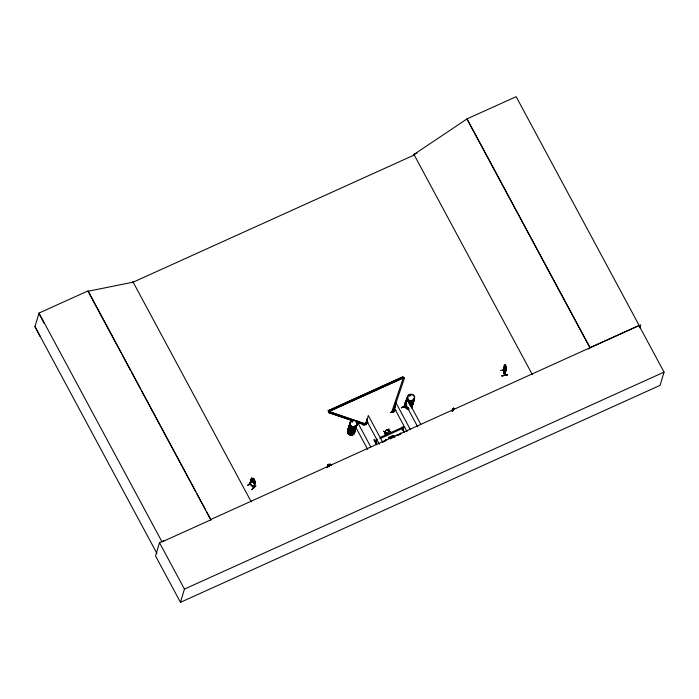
<?xml version="1.0" encoding="UTF-8"?>
<svg xmlns="http://www.w3.org/2000/svg" width="699" height="699" viewBox="0 0 699 699"><rect width="100%" height="100%" fill="white"/><g stroke="black" fill="none" stroke-linecap="round" stroke-linejoin="round"><path stroke-width="1.05" d="M375.616 442.126L376.123 441.925L375.669 442.257M504.311 367.394C503.166 358.91 506.889 380.003 504.372 367.386M385.376 432.55L385.271 433.869L385.411 432.436L386.573 433.275L385.411 432.436M388.731 430.942L389.893 431.781L388.731 430.942L388.198 432.541L388.391 430.767L386.835 429.833L388.391 430.767M385.114 431.999L383.515 431.335L385.114 431.999L385.647 430.374L385.455 432.174L386.984 433.092L385.455 432.174M386.8 429.946L388.434 430.505L388.959 428.871L388.766 430.671L390.304 431.598L388.766 430.671M384.887 434.044C385.726 429.466 384.083 435.215 385.306 433.756M253.484 487.063L249.788 483.848L251.596 477.906L253.012 479.068C252.715 476.438 256.384 482.31 253.178 478.352M250.059 483.472L250.207 483.944M255.074 481.952L255.432 482.31L255.074 481.952L253.344 487.369M253.422 487.238L253.894 487.622L255.572 481.856L252.173 478.107M249.814 483.612L253.903 487.395L253.335 487.448M390.269 438.876L390.461 437.827L392.017 437.102L393.493 437.373M351.938 421.244L352.095 421.672M353.458 430.217L353.711 430.741L353.554 430.243M354.629 426.11L355.214 426.303L354.664 426.477M353.947 430.549L353.397 430.54M409.378 395.756L409.308 395.232M409.483 395.145L409.631 395.022M409.806 395.092L410.077 395.608L409.465 395.512M412.122 400.396L412.244 400.178M412.227 400.51L412.41 399.968M392.384 437.294L392.987 437.093M375.634 442.179L376.744 439.199L375.442 442.083L376.001 442.065M505.613 371.466C507.133 370.182 505.01 364.022 504.949 365.289L503.332 370.575L505.028 364.773L503.446 370.068L504.713 375.337L506.067 369.238M40.227 336.577L34.95 326.599L39.004 313.082L88.1 290.871L211.011 520.065L210.722 519.523L639.183 325.472L516.15 96.672L467.054 118.882L413.948 154.47L414.236 155.003L133.133 282.178L87.978 291.256L120.988 352.637M164.422 540.467L159.503 542.695L155.528 555.941L180.473 602.328L660.074 385.35L664.05 372.113L639.104 325.725M180.473 602.328L184.449 589.091L159.503 542.695M247.752 485.473L251.92 481.733L247.769 485.351M250.19 484.18L251.526 478.343L249.805 483.533M251.885 478.71L250.085 484.11M253.44 478.71L254.226 479.505M249.753 483.725L253.711 487.788L255.528 481.821L254.235 480.309L254.48 479.619M251.745 489.527L255.93 485.805L251.963 489.737M328.215 410.715L402.877 376.796L404.415 378.273L403.349 377.914L328.731 411.667L328.215 410.715L401.838 377.408M352.768 420.859L328.443 412.506L352.82 420.693M402.877 376.796L403.349 377.914L328.783 411.501L365.297 423.961L328.783 411.519L328.268 410.549M327.062 467.614L328.058 464.346L328.696 464.407C327.368 463.865 327.158 466.294 327.927 466.993M327.822 466.915L328.416 464.975L327.857 464.966L328.416 464.975M329.474 466.224L329.841 465.001M329.858 464.748L330.05 464.092L329.884 464.844L328.679 464.372L329.911 464.791L328.949 464.678L328.591 465.892L329.325 466.74M331.544 465.455L331.833 464.748L330.033 464.145M356.193 422.511L356.717 420.746L370.82 446.967M363.069 425.184L368.032 422.572M357.844 422.563L364.957 424.957L356.883 422.056M365.516 424.118L367.325 418.727L365.83 424.599L368.294 415.503L382.397 441.733M367.15 418.806L366.049 424.372M365.822 423.786L366.005 424.511L365.708 423.97M376.805 444.581L374.166 439.662M375.529 442.249L376.368 439.121M376.036 442.039L376.744 439.199M390.828 412.62L395.922 410.278M391.711 411.999L392.777 412.349L391.711 411.999L403.393 377.748M387.211 429.763L388.434 430.505M393.589 412.034L395.084 406.163L393.589 412.034L393.581 411.23M393.546 411.501L396.045 402.947L410.147 429.177M393.799 411.685L394.909 406.25M385.804 439.994L386.311 439.488L386.145 440.632L385.9 439.671M389.028 438.09L388.565 438.579L393.738 436.578L393.799 435.757L394.821 437.653M405.752 405.839L401.479 407.805L405.761 405.743M393.738 436.578L393.388 435.94M393.799 435.757L393.292 436.263M404.45 406.87L403.943 406.801L405.735 401.348L404.415 407.141L403.97 406.792M404.284 406.477L406.696 398.133L420.798 424.354M404.223 406.993L405.551 401.427M395.949 435.302L395.485 435.792L400.658 433.791L400.719 432.969L400.562 434.114L397.897 435.32M401.514 427.334L404.188 432.235L401.794 427.203M380.265 437.364L403.629 426.792C400.772 434.752 404.974 426.189 403.087 427.29L402.24 429.964L402.755 429.728M402.362 430.034L403.087 427.29M452.873 410.016L453.092 408.627L452.017 410.82L453.712 407.963L452.865 411.012M452.078 410.855L452.349 409.99M452.436 410.785L452.795 409.57L451.982 411.012M453.092 408.627L452.865 409.352L453.24 408.793M453.066 410.645L453.66 408.365L453.599 408.88M453.31 410.226L453.834 408.461M500.528 370.531L505.141 369.422M505.456 366.049L505.648 365.394M505.875 366.861L505.56 366.023M504.757 366.617L505.552 370.007L506.032 367.027L505.639 365.315L505.394 366.058L505.115 365.402M506.05 367.071L505.796 367.726M504.363 374.856L506.128 369.474M504.468 375.101L506.163 369.404M507.43 374.769L501.803 375.931M588.217 349.133L590.087 347.683L467.054 118.882M639.821 327.779L640.73 324.747M328.399 412.672L328.783 411.519M364.957 424.957L365.341 423.795M392.777 412.349L404.459 378.107M366.084 424.293L365.621 423.909M393.371 411.353L393.782 411.929M393.747 411.886L393.52 411.222M352.13 421.034L352.034 421.646M352.602 421.549L352.174 420.912M355.206 426.233L354.769 426.11M409.264 395.241L410.095 394.987M410.261 395.713L409.929 395.005M504.695 375.284L503.516 369.832M255.004 483.551L254.427 483.787L251.378 480.72M255.004 483.638L254.384 483.822L251.413 480.729L251.116 479.61L251.369 480.763M503.289 369.858L504.477 375.337M503.236 370.051L505.159 364.817M376.551 444.739L373.886 439.828M390.697 412.358L395.791 410.016M405.595 405.586L401.479 407.805M376.377 439.575L376.84 439.365M403.174 427.456L403.638 427.246M404.188 432.235L402.222 428.024M416.927 153.125L413.878 154.496L414.166 155.038M386.573 433.275L387.019 432.987M389.893 431.781L390.33 431.484M379.872 438.684L403.236 428.111M590.087 347.683L639.183 325.472M382.694 441.917L386.241 440.309M211.124 519.672L162.037 541.882L39.004 313.082M382.598 442.24L385.263 441.034M390.479 438.666L393.118 437.469M184.449 589.091L664.05 372.113M410.033 395.835L409.334 395.599M352.366 421.75C353.292 420.606 352.514 422.703 351.833 421.619M506.128 368.854L506.128 369.666M506.268 370.007L505.954 369.561M390.627 438.116L390.156 438.413M393.72 436.246L392.401 435.66L388.495 437.539L388.731 438.623M392.401 435.757L393.686 436.325M453.502 408.225L452.9 409.282M383.515 431.335L385.044 432.384M253.064 479.033L252.339 478.579L252.47 480.982L254.506 482.371L254.873 481.157L254.287 480.274M403.996 406.608L404.205 407.168M393.354 411.423L393.554 411.991M466.984 119.127L590.008 347.936M413.948 154.47L532.341 374.638M405.105 403.428L417.696 426.844M394.454 408.242L407.054 431.659M366.704 420.798L379.295 444.214M355.634 426.975L367.718 449.457M132.845 281.636L251.238 501.812M122.019 354.559L130.783 370.863M131.814 372.785L140.586 389.09M141.617 391.003L195.764 491.712M196.795 493.625L205.567 509.929M206.598 511.851L210.207 518.562M34.95 326.599L156.943 553.477M38.891 313.467L44.168 323.454M413.371 399.085A3.6 3.364 16.7 0 1 410.016 403.891M406.774 399.374A3.6 3.364 16.7 0 1 407.168 398.587M414.192 398.22A3.6 3.364 16.7 0 1 410.068 402.117A3.6 3.364 16.7 0 1 407.683 396.883M414.227 398.29A3.661 3.416 16.7 0 1 410.033 402.257A3.661 3.416 16.7 0 1 407.604 396.936M413.791 399.758A3.661 3.416 16.7 0 1 409.133 403.594M406.766 399.199A3.661 3.416 16.7 0 1 407.779 397.74M414.131 398.465A3.609 3.373 16.7 0 1 407.971 401.252M407.115 399.662A3.609 3.373 16.7 0 1 407.604 397.128M413.327 401.069A3.582 3.346 16.7 0 1 409.675 405.018A3.591 3.355 16.7 0 0 413.415 401.942M406.678 403.096A3.582 3.346 16.7 0 1 406.355 402.257M413.764 399.828A3.661 3.416 16.7 0 1 409.107 403.673M406.739 399.269A3.661 3.416 16.7 0 1 407.15 398.474M413.764 399.679A3.609 3.373 16.7 0 1 409.168 403.463M406.835 399.129A3.609 3.373 16.7 0 1 407.84 397.687M412.655 401.602A3.661 3.416 16.7 0 1 411.091 406.171M406.731 405.28A3.661 3.416 16.7 0 1 406.189 404.529M405.953 401.899A3.661 3.416 16.7 0 1 406.355 401.104A3.6 3.364 16.7 0 0 406.032 401.838M412.628 401.541A3.6 3.364 16.7 0 1 411.091 406.04M412.593 404.73A3.609 3.373 16.7 0 1 411.431 407.028M407.919 407.631A3.609 3.373 16.7 0 1 405.42 404.153M412.436 404.092A3.6 3.364 16.7 0 1 411.353 407.272M405.359 404.406A3.6 3.364 16.7 0 0 408.766 408.059A3.661 3.416 16.7 0 1 405.324 404.31M405.525 403.541A3.6 3.364 16.7 0 1 405.918 402.755M412.515 403.996A3.661 3.416 16.7 0 1 411.414 407.229M405.49 403.437A3.661 3.416 16.7 0 1 405.901 402.641M413.266 401.287A3.582 3.346 16.7 0 1 410.54 405.193M406.608 403.314A3.582 3.346 16.7 0 1 406.294 402.475M406.215 401.593A3.582 3.346 16.7 0 1 406.381 400.737M412.078 405.237A3.582 3.346 16.7 0 1 411.597 407.753M408.426 409.186A3.582 3.346 16.7 0 1 405.193 404.686M412.069 405.306A3.6 3.364 16.7 0 1 411.589 407.84M409.334 409.238A3.6 3.364 16.7 0 1 405.551 403.978M412.882 402.624A3.609 3.373 16.7 0 1 411.021 406.294M406.722 405.411A3.609 3.373 16.7 0 1 406.189 404.669M356.63 424.476A3.609 3.373 16.7 0 1 352.034 428.26A3.609 3.373 16.7 0 1 350.706 422.484M356.263 425.691A3.609 3.373 16.7 0 1 352.121 429.605A3.609 3.373 16.7 0 1 349.736 424.354M356.184 425.936A3.6 3.364 16.7 0 1 352.051 429.841A3.6 3.364 16.7 0 1 349.666 424.608M355.826 427.08A3.582 3.346 16.7 0 1 351.256 430.846A3.582 3.346 16.7 0 1 349.937 425.106M356.263 425.84A3.661 3.416 16.7 0 1 352.069 429.806A3.661 3.416 16.7 0 1 349.64 424.485M356.726 424.31A3.661 3.416 16.7 0 1 352.069 428.146A3.661 3.416 16.7 0 1 350.715 422.292M356.691 424.232A3.6 3.364 16.7 0 1 352.113 428.015A3.6 3.364 16.7 0 1 350.784 422.248M355.808 427.168A3.6 3.364 16.7 0 1 351.23 430.951A3.6 3.364 16.7 0 1 349.902 425.184M354.611 429.265A3.6 3.364 16.7 0 1 351.265 434.07A3.6 3.364 16.7 0 1 348.417 428.767M354.69 429.151A3.661 3.416 16.7 0 1 351.291 434.044A3.661 3.416 16.7 0 1 348.39 428.653M355.459 429.527A3.609 3.373 16.7 0 1 350.784 432.428A3.609 3.373 16.7 0 1 348.853 427.307M355.013 429.859A3.609 3.373 16.7 0 1 350.872 433.764A3.609 3.373 16.7 0 1 348.486 428.522M354.576 431.248A3.582 3.346 16.7 0 1 350.007 435.014A3.582 3.346 16.7 0 1 348.687 429.265M355.476 428.47A3.661 3.416 16.7 0 1 351.282 432.436A3.661 3.416 16.7 0 1 348.853 427.115M355.442 428.4A3.6 3.364 16.7 0 1 351.317 432.297A3.6 3.364 16.7 0 1 348.932 427.063M355.756 427.299A3.582 3.346 16.7 0 1 351.195 431.065A3.582 3.346 16.7 0 1 349.876 425.324M355.45 428.548A3.661 3.416 16.7 0 1 350.793 432.384A3.661 3.416 16.7 0 1 349.448 426.53M354.568 431.327A3.6 3.364 16.7 0 1 349.981 435.101A3.6 3.364 16.7 0 1 348.652 429.335M252.994 479.243L252.627 480.466L253.851 481.707L254.218 480.484L252.994 479.243M330.365 464.354L331.37 464.966L330.365 464.354M505.325 366.276L505.351 369.124L505.325 366.276M453.188 409.71L452.707 410.855L453.188 409.71M507.413 374.891L501.786 375.87L507.395 374.882M408.417 399.776A3.6 3.364 16.7 0 0 414.481 398.736A3.6 3.364 16.7 0 0 410.296 394.262A3.6 3.364 16.7 0 0 408.417 399.776M408.391 399.889A3.582 3.346 16.7 0 0 414.428 398.858A3.582 3.346 16.7 0 0 410.261 394.402A3.582 3.346 16.7 0 0 408.391 399.889M410.863 395.442A3.6 3.364 16.7 0 0 409.055 395.756A3.661 3.416 16.7 0 1 410.837 395.477M406.442 400.518A3.582 3.346 16.7 0 0 406.276 401.383A3.591 3.355 16.7 0 1 406.434 400.518M407.438 399.085A3.582 3.346 16.7 0 0 406.835 399.741A3.591 3.355 16.7 0 1 407.438 399.085M350.915 425.787A3.6 3.364 16.7 0 0 356.979 424.747A3.6 3.364 16.7 0 0 352.794 420.274A3.6 3.364 16.7 0 0 350.915 425.787M350.889 425.901A3.582 3.346 16.7 0 0 356.927 424.87A3.582 3.346 16.7 0 0 352.759 420.414A3.582 3.346 16.7 0 0 350.889 425.901"/></g></svg>
